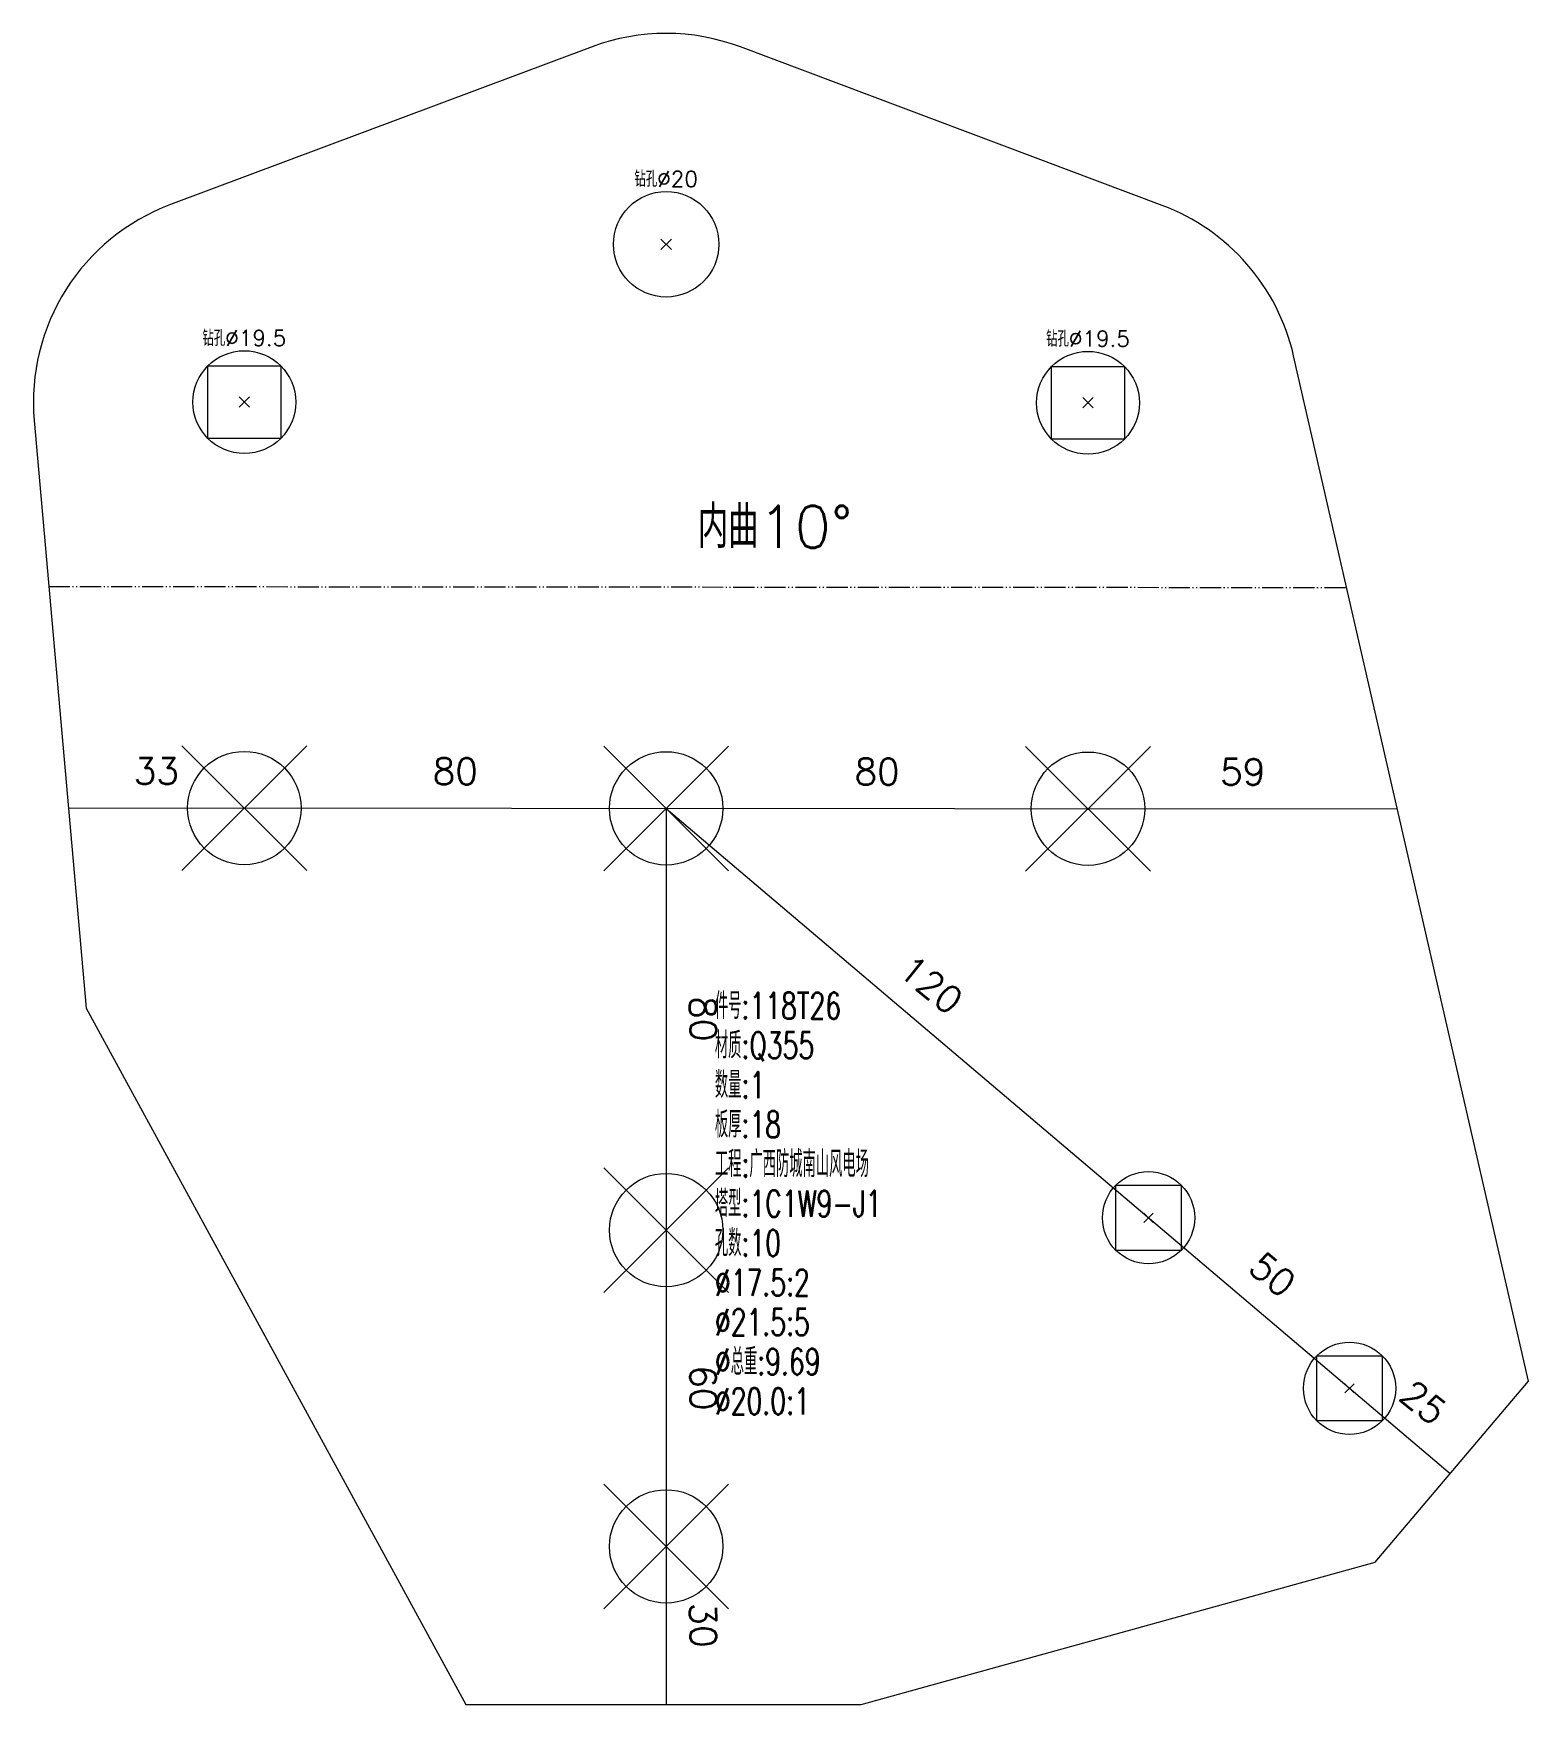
# Model space of a CAD drawing. Extents: x -105 to 10956, y -4548 to 9487.
# Drawn here: x 5326 to 5609.6, y 3498.6 to 3815.6 of the extents above; entities that cross this region are included whole.
import ezdxf
from ezdxf.enums import TextEntityAlignment as Align

# ---------------------------------------------------------------- set-up
doc = ezdxf.new("R2010")
doc.units = 0
doc.header["$MEASUREMENT"] = 0
doc.linetypes.add('制弯线', pattern=[5.9, 4, -0.5, 0.2, -0.5, 0.2, -0.5])
doc.layers.add('1', color=7, linetype='CONTINUOUS', lineweight=25)
doc.layers.add('2', color=7, linetype='CONTINUOUS', lineweight=25)
doc.styles.get("Standard").update_dxf_attribs({"font": 'simplex.shx', "width": 0.7, "height": 3, "bigfont": 'gbhzfs.shx'})

msp = doc.modelspace()

# ---------------------------------------------------------------- linework, layer by layer
at = {"layer": '1', "color": 7, "linetype": 'Continuous', "lineweight": 18}
for p, q in [((5432.00553, 3813.01487), (5352.00556, 3783.07665)), ((5540.09538, 3782.93405), (5460.0954, 3812.99585)), ((5609.57731, 3559.90442), (5565.01502, 3754.42263)), ((5326.17935, 3742.10495), (5335.99579, 3630.63714)), ((5335.99579, 3630.63714), (5408.02511, 3498.55217)), ((5580.45763, 3525.59706), (5609.57731, 3559.90442)), ((5483.02511, 3498.55217), (5580.45763, 3525.59706)), ((5408.02511, 3498.55217), (5483.02511, 3498.55217))]:
    msp.add_line(p, q, dxfattribs=at)
at = {"layer": '1', "color": 7, "linetype": 'Continuous', "lineweight": 13}
for p, q in [((5445.02512, 3774.5522), (5447.02512, 3776.5522)), ((5447.02512, 3774.5522), (5445.02512, 3776.5522)), ((5359.13188, 3738.72073), (5359.13188, 3752.50723)), ((5359.13188, 3752.50723), (5372.91838, 3752.50723)), ((5372.91838, 3752.50723), (5372.91838, 3738.72073)), ((5519.13184, 3738.59715), (5519.13184, 3752.38365)), ((5519.13184, 3752.38365), (5532.91834, 3752.38365)), ((5532.91834, 3752.38365), (5532.91834, 3738.59715)), ((5365.05013, 3744.63898), (5367.00013, 3746.58898)), ((5367.00013, 3744.63898), (5365.05013, 3746.58898)), ((5525.05009, 3744.5154), (5527.00009, 3746.4654)), ((5527.00009, 3744.5154), (5525.05009, 3746.4654)), ((5372.91838, 3738.72073), (5359.13188, 3738.72073)), ((5532.91834, 3738.59715), (5519.13184, 3738.59715)), ((5354.20013, 3656.78895), (5377.85013, 3680.43895)), ((5377.85013, 3656.78895), (5354.20013, 3680.43895)), ((5434.20011, 3656.72717), (5457.85011, 3680.37717)), ((5457.85011, 3656.72717), (5434.20011, 3680.37717)), ((5514.20008, 3656.66538), (5537.85008, 3680.31538)), ((5537.85008, 3656.66538), (5514.20008, 3680.31538)), ((5434.20011, 3576.72717), (5457.85011, 3600.37717)), ((5457.85011, 3576.72717), (5434.20011, 3600.37717)), ((5531.32754, 3584.71507), (5531.32754, 3597.08757)), ((5531.32754, 3597.08757), (5543.70004, 3597.08757)), ((5543.70004, 3597.08757), (5543.70004, 3584.71507)), ((5536.63879, 3590.02632), (5538.38879, 3591.77632)), ((5538.38879, 3590.02632), (5536.63879, 3591.77632)), ((5543.70004, 3584.71507), (5531.32754, 3584.71507)), ((5569.44763, 3552.36055), (5569.44763, 3564.73305)), ((5569.44763, 3564.73305), (5581.82013, 3564.73305)), ((5581.82013, 3564.73305), (5581.82013, 3552.36055)), ((5574.75888, 3557.6718), (5576.50888, 3559.4218)), ((5576.50888, 3557.6718), (5574.75888, 3559.4218)), ((5581.82013, 3552.36055), (5569.44763, 3552.36055)), ((5434.20011, 3516.72716), (5457.85011, 3540.37716)), ((5457.85011, 3516.72716), (5434.20011, 3540.37716))]:
    msp.add_line(p, q, dxfattribs=at)
for centre, radius in [((5446.02512, 3775.5522), 10), ((5366.02513, 3745.61398), 9.75), ((5526.02509, 3745.4904), 9.75), ((5366.02513, 3668.61395), 10.75), ((5446.02511, 3668.55217), 10.75), ((5526.02508, 3668.49038), 10.75), ((5446.02511, 3588.55217), 10.75), ((5537.51379, 3590.90132), 8.75), ((5575.63388, 3558.5468), 8.75), ((5446.02511, 3528.55216), 10.75)]:
    msp.add_circle(centre, radius, dxfattribs=at)
at = {"layer": '1', "color": 7, "linetype": 'Continuous', "lineweight": 18}
for centre, start, end in [((5446.02511, 3775.5522), 69.4051538, 110.51725), ((5366.02513, 3745.61398), 110.5172515, 185.0327852), ((5526.02508, 3745.4904), 12.9032667, 69.4051561)]:
    msp.add_arc(centre, 40, start, end, dxfattribs=at)
at = {"layer": '2', "color": 190, "linetype": '制弯线', "lineweight": 13}
msp.add_line((5328.95009, 3710.6426), (5575.08816, 3710.4525), dxfattribs=at)
at = {"layer": '2', "color": 9, "linetype": 'Continuous', "lineweight": 13}
for p, q in [((5332.64908, 3668.63973), (5584.71167, 3668.44504)), ((5446.02509, 3668.55216), (5446.0251, 3498.55217)), ((5446.0256, 3668.55216), (5594.69393, 3542.36957))]:
    msp.add_line(p, q, dxfattribs=at)

# ---------------------------------------------------------------- texts
at = {"layer": '1', "color": 7, "linetype": 'Continuous', "lineweight": 13}
for s, p in [('钻孔%%c20', (5446.02512, 3785.5522)), ('钻孔%%c19.5', (5366.02513, 3755.36398)), ('钻孔%%c19.5', (5526.02509, 3755.2404))]:
    msp.add_text(s, height=3, dxfattribs=at).set_placement(p, align=Align.BOTTOM_CENTER)
at = {"layer": '2', "color": 7, "linetype": 'Continuous', "lineweight": 13}
msp.add_text('内曲10%%d', height=8, dxfattribs=at).set_placement((5452.02299, 3715.54755), align=Align.BOTTOM_LEFT)
for s, p in [('33', (5349.33942, 3671.62684)), ('80', (5406.02744, 3671.58306)), ('80', (5486.02741, 3671.52127)), ('59', (5555.3707, 3671.46771))]:
    msp.add_text(s, height=5, dxfattribs=at).set_placement(p, align=Align.BOTTOM_CENTER)
for s, rotation, p in [('120', 321, (5493.71098, 3632.01397)), ('80', 271, (5449.0251, 3628.55216)), ('50', 321, (5558.51512, 3577.01129)), ('60', 271, (5449.02511, 3558.55217)), ('25', 321, (5587.10519, 3552.74541)), ('30', 271, (5449.0251, 3513.55216))]:
    msp.add_text(s, height=5, rotation=rotation, dxfattribs=at).set_placement(p, align=Align.BOTTOM_CENTER)
at = {"layer": '2', "color": 7, "linetype": 'Continuous', "lineweight": 13, "insert": (5455.26407, 3633.60377), "char_height": 5, "width": 500, "attachment_point": 1, "line_spacing_factor": 0.9}
msp.add_mtext('件号:118T26\\P材质:Q355\\P数量:1\\P板厚:18\\P工程:广西防城南山风电场\\P塔型:1C1W9-J1\\P孔数:10\\P%%C17.5:2\\P%%C21.5:5\\P%%C总重:9.69\\P%%C20.0:1', dxfattribs=at)

doc.saveas('drawing.dxf')
